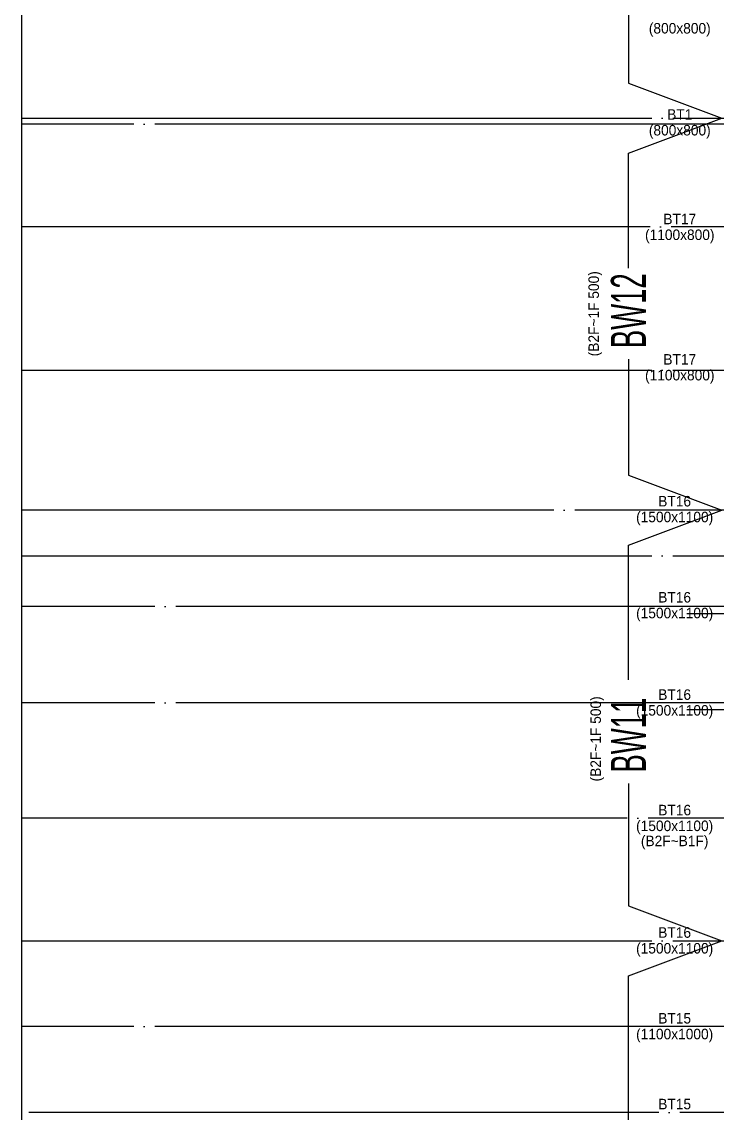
# Model space of a CAD drawing. Header units: millimetres. Extents: x -47382 to 204618, y -51045 to 127155.
# Drawn here: x 0 to 19869, y 35448 to 66624 of the extents above; entities that cross this region are included whole.
import ezdxf
from ezdxf.enums import TextEntityAlignment as Align

# ---------------------------------------------------------------- set-up
doc = ezdxf.new("R2010")
doc.units = ezdxf.units.MM
doc.header["$LTSCALE"] = 300
doc.header["$MEASUREMENT"] = 0
doc.linetypes.add('CEN', pattern=[62, 60, -1, 0, -1])
doc.layers.get('0').update_dxf_attribs({"linetype": 'CONTINUOUS'})
doc.layers.get('Defpoints').update_dxf_attribs({"color": 153, "linetype": 'CONTINUOUS'})
doc.layers.add('A-CEN', color=1, linetype='CEN')
doc.layers.add('A-ST-AXIS-CEN', color=252, linetype='CEN')
doc.layers.add('Defpoint', color=161, linetype='CONTINUOUS', plot=False)
doc.styles.add('ksm', font='')
doc.styles.add('돋움', font='')
doc.styles.get('ksm').set_extended_font_data('Dotum')
doc.styles.get('돋움').set_extended_font_data('Dotum')

# ---------------------------------------------------------------- blocks, each defined once
blk = doc.blocks.new('ACT 지하2층구조평면도')
at = {"layer": 'Defpoint'}
blk.add_lwpolyline([(189382, 51045), (47382, 51045), (47382, 150416), (189382, 150416)], close=True, dxfattribs=at)

msp = doc.modelspace()

# ---------------------------------------------------------------- linework, layer by layer
at = {"layer": 'A-CEN'}
for p, q in [((21800, 63701), (0, 63701)), ((0, 56671), (33700, 56671)), ((22400, 49921), (0, 49921)), ((19000, 49721), (22300, 49721)), ((22400, 47171), (0, 47171)), ((36600, 46971), (19000, 46971))]:
    msp.add_line(p, q, dxfattribs=at)
msp.add_lwpolyline([(21800, 37921), (0, 37921)], dxfattribs=at)
at = {"layer": 'A-ST-AXIS-CEN'}
for p, q in [((0, 63871), (142000, 63871)), ((36550, 60771), (0, 60771)), ((33800, 52671), (0, 52671)), ((0, 51371), (142000, 51371)), ((35900, 43871), (0, 43871)), ((0, 40371), (142000, 40371)), ((36800, 35471), (0, 35471))]:
    msp.add_line(p, q, dxfattribs=at)
at = {"layer": 'Defpoint'}
msp.add_lwpolyline([(142000, 0), (0, 0), (0, 99371), (142000, 99371)], close=True, dxfattribs=at)
at = {"layer": 'Defpoints'}
for points in [[(17333, 76322), (17333, 64871), (20000, 63871)], [(17333, 59586), (17333, 62871), (20000, 63871)], [(17333, 56989), (17333, 53671), (20000, 52671)], [(17333, 47829), (17333, 51671), (20000, 52671)], [(17333, 44864), (17333, 41371), (20000, 40371)], [(17333, 33113), (17333, 39371), (20000, 40371)]]:
    msp.add_lwpolyline(points, dxfattribs=at)

# ---------------------------------------------------------------- block references
msp.add_blockref('ACT 지하2층구조평면도', (-47382, -51045))

# ---------------------------------------------------------------- texts
at = {"layer": 'Defpoints', "linetype": 'Continuous', "style": '돋움'}
for s, p in [('(800x800)', (18800, 66200)), ('BT1', (18800, 63738)), ('(800x800)', (18800, 63288)), ('BT17', (18800, 60751)), ('(1100x800)', (18800, 60301)), ('BT17', (18800, 56741)), ('(1100x800)', (18800, 56291)), ('BT16', (18654, 52689)), ('(1500x1100)', (18654, 52239)), ('BT16', (18654, 49945)), ('(1500x1100)', (18654, 49495)), ('BT16', (18654, 47165)), ('(1500x1100)', (18654, 46715)), ('BT16', (18654, 43866)), ('(1500x1100)', (18654, 43416)), ('(B2F~B1F)', (18654, 42985)), ('BT16', (18654, 40368)), ('(1500x1100)', (18654, 39918)), ('BT15', (18654, 37918)), ('(1100x1000)', (18654, 37468)), ('BT15', (18654, 35468))]:
    msp.add_text(s, height=300, dxfattribs=at).set_placement(p, align=Align.BOTTOM_CENTER)
for p in [(16341, 58284), (16398, 46140)]:
    msp.add_text('(B2F~1F 500)', height=300, rotation=90, dxfattribs=at).set_placement(p, align=Align.MIDDLE_CENTER)
at = {"layer": 'Defpoints', "style": 'ksm', "width": 0.6}
for s, p in [('BW12', (17333, 58371)), ('BW11', (17333, 46246))]:
    msp.add_text(s, height=1000, rotation=90, dxfattribs=at).set_placement(p, align=Align.MIDDLE_CENTER)

doc.saveas('drawing.dxf')
